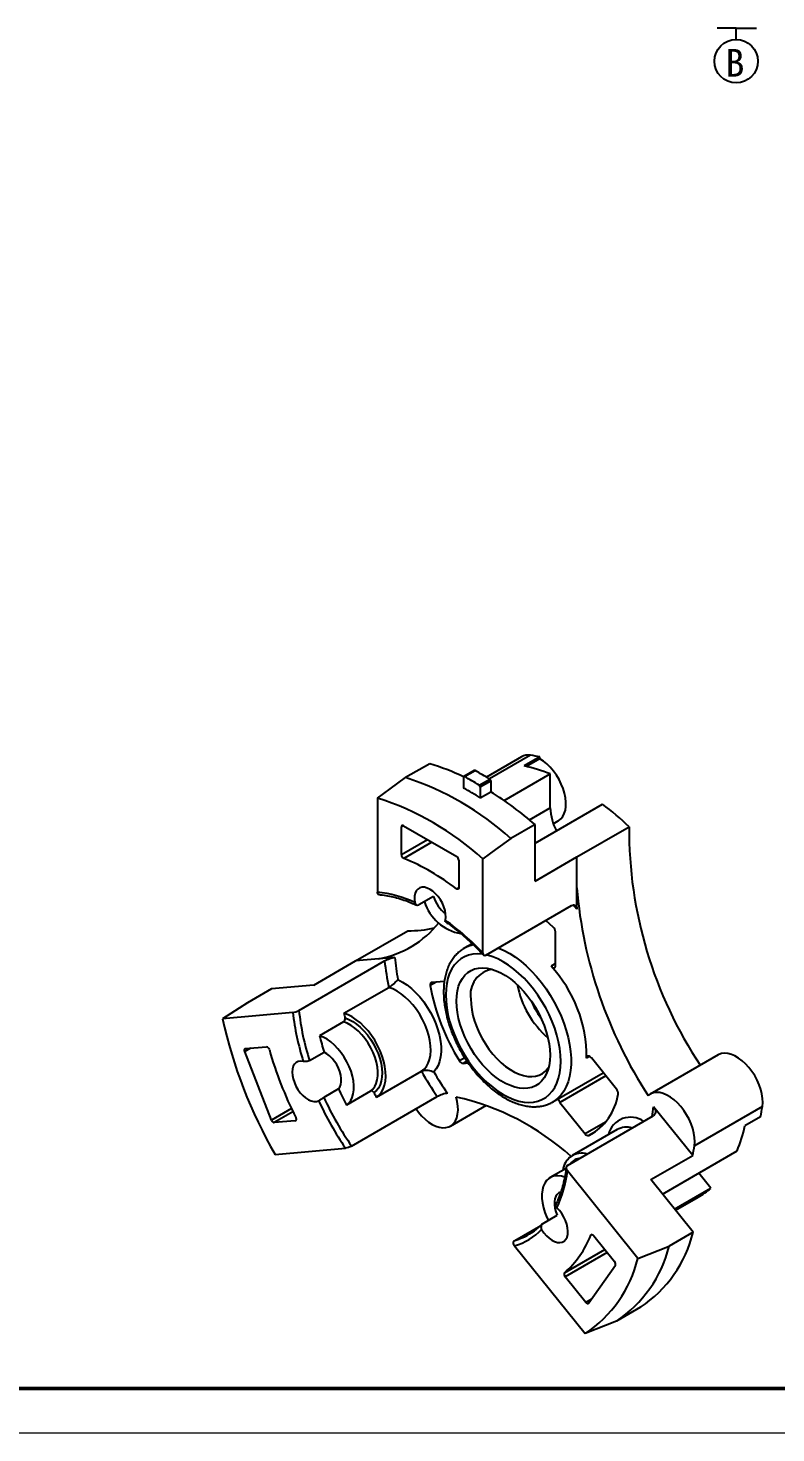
# Model space of a CAD drawing. Header units: millimetres. Extents: x 2517 to 6633, y 792 to 3241.
# Drawn here: x 4087.1 to 4127.6, y 885.2 to 961.2 of the extents above; entities that cross this region are included whole.
import ezdxf

# ---------------------------------------------------------------- set-up
doc = ezdxf.new("R2010")
doc.units = ezdxf.units.MM
for name, color, linetype, lineweight in [('实线', 7, 'Continuous', 25), ('引导线', 6, 'Continuous', 9), ('粗实线', 9, 'Continuous', 50)]:
    doc.layers.add(name, color=color, linetype=linetype, lineweight=lineweight)
doc.styles.get("Standard").update_dxf_attribs({"font": 'simfang.ttf'})

msp = doc.modelspace()

# ---------------------------------------------------------------- linework, layer by layer
at = {"layer": '实线', "color": 1, "ltscale": 0.1}
for p, q in [((4125.4635, 961.1869), (4124.4355, 961.1869)), ((4125.4635, 960.572), (4125.4635, 961.1869)), ((4125.4635, 961.1869), (4126.5589, 961.1869))]:
    msp.add_line(p, q, dxfattribs=at)
at = {"layer": '实线'}
for p, q in [((4113.8366, 921.7436), (4111.9434, 920.6506)), ((4114.3315, 921.8284), (4112.1132, 920.5478)), ((4114.8366, 921.7409), (4113.988, 921.2511)), ((4114.8366, 921.6446), (4114.1091, 921.2246)), ((4114.8366, 921.6446), (4114.8366, 921.7409)), ((4108.8738, 921.3706), (4107.5727, 920.6195)), ((4111.2893, 921.004), (4110.7236, 920.6774)), ((4110.7618, 920.6745), (4111.3275, 921.001)), ((4112.906, 919.376), (4115.4022, 920.817)), ((4115.4022, 918.9817), (4115.4022, 920.817)), ((4110.7071, 920.6408), (4110.7071, 920.0502)), ((4111.5574, 920.2152), (4112.1231, 920.5418)), ((4111.6122, 920.1183), (4112.1778, 920.4449)), ((4111.6122, 920.1183), (4111.6122, 919.5277)), ((4112.1778, 920.4449), (4112.1778, 919.8543)), ((4106.0453, 919.5146), (4106.0453, 914.4255)), ((4111.6122, 919.5277), (4112.1778, 919.8543)), ((4114.2771, 918.3322), (4115.4022, 918.9817)), ((4114.5768, 917.0749), (4118.2307, 919.1842)), ((4107.4544, 918.019), (4107.3412, 917.9536)), ((4107.3412, 916.4539), (4107.3412, 917.9536)), ((4107.4544, 918.019), (4110.3394, 916.3535)), ((4114.5768, 918.0783), (4113.2757, 917.3272)), ((4114.5768, 915.0245), (4114.5768, 918.0783)), ((4115.5664, 918.1234), (4115.8365, 918.2794)), ((4116.8396, 916.3308), (4119.668, 917.9636)), ((4107.3412, 916.4539), (4108.7533, 917.2691)), ((4108.9956, 917.1293), (4107.4716, 916.2495)), ((4111.7484, 911.1332), (4111.7484, 916.2223)), ((4114.5768, 915.0245), (4116.8396, 916.3308)), ((4116.8396, 914.6619), (4116.8396, 916.3308)), ((4110.4525, 916.1575), (4110.4525, 914.6578)), ((4110.3221, 914.604), (4110.4525, 914.6793)), ((4109.0864, 914.1879), (4108.2945, 913.7308)), ((4116.8396, 913.504), (4116.8396, 914.6619)), ((4111.9181, 911.0188), (4116.5567, 913.6966)), ((4104.8654, 910.7004), (4107.6938, 912.3332)), ((4111.1748, 911.6323), (4110.7397, 911.3811)), ((4115.6851, 910.4525), (4115.6851, 912.274)), ((4106.9853, 910.89), (4106.117, 910.8123)), ((4110.7397, 911.3811), (4110.7518, 911.388)), ((4101.797, 908.025), (4106.4356, 910.7028)), ((4102.6027, 909.3942), (4104.8654, 910.7004)), ((4106.117, 910.8123), (4104.8654, 910.7004)), ((4115.6851, 910.5553), (4115.4427, 910.4154)), ((4102.6027, 909.3942), (4100.3125, 909.1894)), ((4109.2271, 909.551), (4108.904, 909.3645)), ((4109.6694, 909.5906), (4108.9849, 909.5294)), ((4100.3125, 909.1894), (4099.0114, 908.4383)), ((4104.2339, 907.8659), (4106.6664, 909.2702)), ((4099.0114, 908.4383), (4097.6514, 907.5715)), ((4101.4681, 907.9128), (4097.6514, 907.5715)), ((4104.2136, 907.403), (4102.9125, 906.652)), ((4099.1768, 905.98), (4098.8676, 905.8015)), ((4100.3101, 902.0836), (4098.8676, 905.8015)), ((4098.909, 905.956), (4100.0337, 906.0566)), ((4102.3717, 905.3037), (4103.1636, 905.7609)), ((4124.4855, 905.6115), (4120.8086, 903.4888)), ((4110.7725, 905.4625), (4110.4828, 905.2952)), ((4110.8916, 905.2764), (4110.682, 905.1554)), ((4110.682, 905.1554), (4110.9601, 905.1803)), ((4117.5266, 905.5347), (4117.3711, 905.445)), ((4118.9912, 903.7529), (4117.6251, 905.4523)), ((4105.9955, 903.3256), (4108.428, 904.7298)), ((4115.5393, 903.067), (4118.2736, 904.6455)), ((4118.413, 904.4722), (4115.9281, 903.0377)), ((4103.9357, 903.7709), (4103.1438, 903.3137)), ((4105.6708, 903.6472), (4104.3697, 902.8961)), ((4104.6485, 900.6755), (4109.2871, 903.3533)), ((4101.3886, 902.7062), (4100.3101, 902.0836)), ((4101.4726, 902.5284), (4100.4646, 901.9466)), ((4109.9959, 901.764), (4111.9416, 902.8872)), ((4115.5547, 903.076), (4115.5393, 903.067)), ((4115.9281, 903.0377), (4117.2941, 901.3383)), ((4123.1107, 900.1677), (4120.9907, 902.8048)), ((4126.882, 902.8156), (4123.205, 900.693)), ((4101.5893, 902.0471), (4100.4646, 901.9466)), ((4101.5893, 902.0471), (4101.6307, 902.071)), ((4116.3362, 899.6317), (4120.9748, 902.3096)), ((4118.3961, 901.9744), (4117.2941, 901.3383)), ((4126.7825, 902.266), (4125.9339, 901.7761)), ((4119.0189, 901.575), (4116.5865, 900.1708)), ((4117.8343, 901.445), (4117.4933, 901.2482)), ((4100.5029, 900.222), (4104.3196, 900.5633)), ((4121.4747, 898.0817), (4125.5136, 900.4133)), ((4116.2577, 899.4729), (4115.3922, 898.9734)), ((4120.8479, 898.8614), (4123.1107, 900.1677)), ((4120.1423, 894.5878), (4116.3257, 899.3357)), ((4123.1381, 896.0124), (4120.8479, 898.8614)), ((4124.0993, 898.4011), (4123.4428, 899.2179)), ((4122.1312, 897.265), (4124.0993, 898.4011)), ((4122.1816, 897.2023), (4123.4159, 897.9149)), ((4114.9894, 896.4754), (4115.7813, 896.9325)), ((4113.4846, 895.5745), (4114.8891, 896.3853)), ((4117.6625, 895.8883), (4117.598, 895.8511)), ((4117.76, 895.8234), (4118.8848, 894.4243)), ((4123.1381, 896.0124), (4121.8371, 895.2613)), ((4113.4742, 895.2785), (4117.2908, 890.5306)), ((4116.1728, 893.8232), (4118.3551, 895.0831)), ((4118.4822, 894.925), (4116.2044, 893.61)), ((4120.1423, 894.5878), (4121.8371, 895.2613)), ((4118.9262, 894.2219), (4117.4837, 892.1695)), ((4117.3291, 892.2109), (4116.2044, 893.61)), ((4117.6382, 892.3893), (4117.3291, 892.2109)), ((4120.2866, 891.9552), (4118.9855, 891.2041)), ((4118.9855, 891.2041), (4117.2908, 890.5306))]:
    msp.add_line(p, q, dxfattribs=at)
at = {"layer": '实线', "flags": 128}
for points in [[(4115.8365, 918.2794), (4115.853, 918.2892), (4115.9783, 918.3886), (4116.082, 918.5188), (4116.1621, 918.6771), (4116.2172, 918.8607), (4116.2462, 919.066), (4116.2485, 919.2893), (4116.2241, 919.5261), (4116.1735, 919.7722), (4116.0976, 920.0228), (4115.9978, 920.2732), (4115.8761, 920.5186), (4115.7347, 920.7544), (4115.5764, 920.9762), (4115.404, 921.1798), (4115.2209, 921.3612), (4115.0306, 921.5171), (4114.8366, 921.6446)], [(4106.0453, 919.5146), (4106.7413, 920.0181), (4107.5727, 920.6195)], [(4113.2757, 917.3272), (4112.4444, 916.7258), (4111.7484, 916.2223)], [(4109.7245, 912.8995), (4109.7446, 913.0618), (4109.7375, 913.2411), (4109.7035, 913.4318), (4109.6436, 913.6277), (4109.5598, 913.8224), (4109.4547, 914.0098), (4109.3317, 914.1839), (4109.1947, 914.339), (4109.0482, 914.4702), (4108.8969, 914.5733), (4108.7455, 914.645), (4108.599, 914.6829), (4108.4621, 914.6859), (4108.3391, 914.6538), (4108.234, 914.5878), (4108.1501, 914.4898), (4108.0902, 914.3631), (4108.0562, 914.2118), (4108.0491, 914.0405), (4108.0693, 913.855)], [(4110.4525, 914.6578), (4110.4499, 914.6314), (4110.4422, 914.6092), (4110.4297, 914.5923), (4110.413, 914.5814), (4110.3929, 914.5771), (4110.3704, 914.5796), (4110.3464, 914.5887), (4110.3221, 914.604)], [(4116.8396, 913.504), (4116.7278, 913.6243), (4116.627, 913.7307)], [(4115.5669, 912.529), (4115.1804, 912.8754), (4115.1617, 912.8913)], [(4111.7602, 911.056), (4111.7327, 911.0597), (4111.4699, 911.0775), (4111.2188, 911.0609), (4110.9817, 911.0102), (4110.7606, 910.9259), (4110.5574, 910.8085), (4110.3738, 910.6592), (4110.2114, 910.4792), (4110.0716, 910.27), (4109.9555, 910.0334), (4109.8642, 909.7715), (4109.7984, 909.4864), (4109.7587, 909.1807), (4109.7454, 908.8569)], [(4109.7454, 908.8569), (4109.7587, 908.5177), (4109.7984, 908.1661), (4109.8642, 907.8051), (4109.9555, 907.4377), (4110.0716, 907.0671), (4110.2114, 906.6965), (4110.3738, 906.3289), (4110.5574, 905.9676), (4110.7606, 905.6157), (4110.9817, 905.276), (4111.2188, 904.9516), (4111.4699, 904.6452), (4111.7327, 904.3594), (4112.0052, 904.0967), (4112.285, 903.8592), (4112.5696, 903.649), (4112.8567, 903.468), (4113.1437, 903.3176), (4113.4284, 903.1991), (4113.7081, 903.1136), (4113.9806, 903.0618), (4114.2435, 903.044), (4114.4945, 903.0606), (4114.7316, 903.1113), (4114.9527, 903.1956), (4115.1559, 903.313), (4115.3395, 903.4623), (4115.5019, 903.6423), (4115.6418, 903.8515), (4115.7578, 904.0881), (4115.8492, 904.35), (4115.915, 904.6351), (4115.9547, 904.9408), (4115.9679, 905.2647), (4115.9547, 905.6038), (4115.915, 905.9554), (4115.8492, 906.3164), (4115.7578, 906.6838), (4115.6418, 907.0544), (4115.5019, 907.425), (4115.3395, 907.7926), (4115.1559, 908.1539), (4114.9527, 908.5058), (4114.7316, 908.8455), (4114.4945, 909.1699), (4114.2435, 909.4763), (4113.9806, 909.7621), (4113.7081, 910.0249), (4113.4284, 910.2623), (4113.1437, 910.4725), (4112.8567, 910.6535), (4112.5696, 910.8039), (4112.285, 910.9224), (4112.0052, 911.0079), (4111.9297, 911.0255)], [(4112.5923, 911.408), (4112.616, 911.3988), (4112.9144, 911.2648), (4113.2146, 911.0991), (4113.5142, 910.9032), (4113.8109, 910.6784), (4114.1023, 910.4266), (4114.3862, 910.1498), (4114.6603, 909.85), (4114.9225, 909.5297), (4115.1708, 909.1914), (4115.4032, 908.8377), (4115.6178, 908.4713), (4115.8131, 908.0952), (4115.9874, 907.7122), (4116.1395, 907.3254), (4116.268, 906.9379), (4116.3721, 906.5526), (4116.4509, 906.1725), (4116.5038, 905.8006), (4116.5303, 905.4399), (4116.5303, 905.0932), (4116.5038, 904.7631), (4116.4509, 904.4523), (4116.3721, 904.1632), (4116.268, 903.8981), (4116.1395, 903.659), (4115.9874, 903.4477), (4115.8131, 903.2661), (4115.6178, 903.1154), (4115.5547, 903.076)], [(4110.3252, 908.5221), (4110.3382, 908.8104), (4110.377, 909.0807), (4110.4413, 909.3302), (4110.5304, 909.5565), (4110.6433, 909.7571), (4110.7789, 909.9301), (4110.9359, 910.0737), (4111.1126, 910.1863), (4111.3072, 910.2669), (4111.5176, 910.3145), (4111.7418, 910.3288), (4111.9775, 910.3096), (4112.2222, 910.257), (4112.4733, 910.1716), (4112.7284, 910.0542), (4112.9849, 909.9062), (4113.24, 909.729), (4113.4912, 909.5244), (4113.7358, 909.2945), (4113.9715, 909.0417), (4114.1957, 908.7685), (4114.4062, 908.4779), (4114.6007, 908.1726), (4114.7774, 907.856), (4114.9344, 907.5313), (4115.07, 907.2017), (4115.183, 906.8706), (4115.272, 906.5415), (4115.3363, 906.2177), (4115.3751, 905.9026), (4115.3881, 905.5994), (4115.3751, 905.3111), (4115.3363, 905.0409), (4115.272, 904.7913), (4115.183, 904.565), (4115.07, 904.3644), (4114.9344, 904.1914), (4114.7774, 904.0478), (4114.6007, 903.9352), (4114.4062, 903.8546), (4114.1957, 903.807), (4113.9715, 903.7927), (4113.7358, 903.812), (4113.4912, 903.8646), (4113.24, 903.95), (4112.9849, 904.0673), (4112.7284, 904.2153), (4112.4733, 904.3925), (4112.2222, 904.5972), (4111.9775, 904.827), (4111.7418, 905.0799), (4111.5176, 905.353), (4111.3072, 905.6437), (4111.1126, 905.9489), (4110.9359, 906.2655), (4110.7789, 906.5903), (4110.6433, 906.9199), (4110.5304, 907.2509), (4110.4413, 907.58), (4110.377, 907.9038), (4110.3382, 908.2189), (4110.3252, 908.5221)], [(4115.4427, 910.4154), (4115.4831, 910.3766), (4115.5256, 910.3489), (4115.5675, 910.3338), (4115.6061, 910.3324), (4115.639, 910.3448), (4115.664, 910.3701), (4115.6797, 910.4067), (4115.6851, 910.4525)], [(4107.1556, 909.6854), (4107.3993, 909.5576), (4107.6426, 909.3977), (4107.8824, 909.2076), (4108.1155, 908.99), (4108.3388, 908.7477), (4108.5493, 908.4839), (4108.7443, 908.2021), (4108.9212, 907.906), (4109.0776, 907.5995), (4109.2115, 907.2868), (4109.3211, 906.9719), (4109.405, 906.6589), (4109.4621, 906.3521), (4109.4915, 906.0555), (4109.4929, 905.773), (4109.4663, 905.5084), (4109.4121, 905.2651), (4109.3309, 905.0463), (4109.2238, 904.855), (4109.0923, 904.6937)], [(4108.9849, 909.5294), (4108.9629, 909.5246), (4108.9435, 909.5145), (4108.9272, 909.4993), (4108.9145, 909.4795), (4108.9057, 909.4554), (4108.9009, 909.4278), (4108.9003, 909.3972), (4108.904, 909.3645)], [(4108.428, 904.7298), (4108.5716, 904.8454), (4108.6933, 904.9925), (4108.7912, 905.1687), (4108.8639, 905.3716), (4108.9102, 905.598), (4108.9295, 905.8447), (4108.9215, 906.1079), (4108.8863, 906.3838), (4108.8244, 906.6682), (4108.7368, 906.957), (4108.6248, 907.2457), (4108.4899, 907.5303), (4108.3343, 907.8063), (4108.1603, 908.0697), (4107.9704, 908.3167), (4107.7674, 908.5435), (4107.5543, 908.7467), (4107.3344, 908.9234), (4107.1109, 909.071), (4106.8871, 909.1871), (4106.6664, 909.2702)], [(4111.098, 908.6417), (4111.1111, 908.3533), (4111.1505, 908.0531), (4111.2157, 907.7446), (4111.3058, 907.4314), (4111.4198, 907.1172), (4111.5565, 906.8056), (4111.7141, 906.5003), (4111.8909, 906.2049), (4112.0847, 905.9229), (4112.2933, 905.6575), (4112.5143, 905.4119), (4112.745, 905.1889), (4112.9828, 904.9912), (4113.2248, 904.8211), (4113.4683, 904.6805), (4113.7103, 904.5712), (4113.9481, 904.4943), (4114.1789, 904.4509), (4114.3998, 904.4414), (4114.6084, 904.4659), (4114.8023, 904.5242), (4114.979, 904.6155), (4115.1367, 904.7388), (4115.2733, 904.8926), (4115.318, 904.9566)], [(4105.9955, 903.3256), (4106.1392, 903.4412), (4106.2609, 903.5883), (4106.3588, 903.7645), (4106.4314, 903.9674), (4106.4777, 904.1938), (4106.497, 904.4405), (4106.489, 904.7037), (4106.4538, 904.9796), (4106.392, 905.264), (4106.3044, 905.5527), (4106.1923, 905.8415), (4106.0575, 906.126), (4105.9019, 906.4021), (4105.7278, 906.6655), (4105.5379, 906.9125), (4105.3349, 907.1393), (4105.1219, 907.3425), (4104.902, 907.5192), (4104.6785, 907.6667), (4104.4547, 907.7829), (4104.2339, 907.8659)], [(4105.6708, 903.6472), (4105.7982, 903.757), (4105.9033, 903.8974), (4105.9844, 904.0662), (4106.0399, 904.2602), (4106.0689, 904.476), (4106.0709, 904.7098), (4106.0458, 904.9575), (4105.9941, 905.2146), (4105.9166, 905.4766), (4105.8149, 905.7388), (4105.6906, 905.9966), (4105.5461, 906.2454), (4105.3837, 906.4808), (4105.2065, 906.6986), (4105.0176, 906.895), (4104.8203, 907.0664), (4104.6182, 907.2098), (4104.4147, 907.3227), (4104.2136, 907.403)], [(4104.2915, 907.6134), (4104.4975, 907.5335), (4104.7061, 907.4215), (4104.9139, 907.2793), (4105.1176, 907.1092), (4105.3139, 906.9139), (4105.4996, 906.6967), (4105.6717, 906.4609), (4105.8274, 906.2105), (4105.9642, 905.9495), (4106.0798, 905.6821), (4106.1725, 905.4126), (4106.2406, 905.1454), (4106.2832, 904.8849), (4106.2994, 904.6352), (4106.2891, 904.4004), (4106.2525, 904.1843), (4106.19, 903.9904), (4106.1027, 903.8218), (4105.9921, 903.6813), (4105.8599, 903.5711)], [(4104.3697, 902.8961), (4104.4971, 903.0059), (4104.6022, 903.1463), (4104.6833, 903.3151), (4104.7388, 903.5091), (4104.7678, 903.7249), (4104.7698, 903.9587), (4104.7447, 904.2064), (4104.693, 904.4635), (4104.6156, 904.7255), (4104.5138, 904.9877), (4104.3896, 905.2455), (4104.245, 905.4943), (4104.0827, 905.7297), (4103.9055, 905.9475), (4103.7165, 906.1439), (4103.5192, 906.3153), (4103.3171, 906.4587), (4103.1136, 906.5716), (4102.9125, 906.652)], [(4098.8676, 905.8015), (4098.8584, 905.8301), (4098.8534, 905.8579), (4098.8526, 905.884), (4098.8563, 905.9071), (4098.8641, 905.9266), (4098.8758, 905.9416), (4098.8909, 905.9515), (4098.909, 905.956)], [(4103.9357, 903.7709), (4104.0113, 903.8756), (4104.0632, 904.007), (4104.0899, 904.1609), (4104.0905, 904.3326), (4104.065, 904.5169), (4104.0142, 904.708), (4103.9397, 904.9001), (4103.8437, 905.0872), (4103.7293, 905.2635), (4103.5999, 905.4236), (4103.4596, 905.5626), (4103.3127, 905.6762), (4103.1636, 905.7609)], [(4117.6251, 905.4523), (4117.5858, 905.494), (4117.5437, 905.5255), (4117.5013, 905.5448), (4117.4614, 905.5506), (4117.4265, 905.5426), (4117.3987, 905.5213), (4117.3798, 905.4881), (4117.3711, 905.445)], [(4126.882, 902.8156), (4126.8994, 903.0293), (4126.89, 903.259), (4126.8541, 903.5004), (4126.7923, 903.749), (4126.7058, 904.0001), (4126.5962, 904.2489), (4126.4657, 904.4907), (4126.3165, 904.721), (4126.1517, 904.9353), (4125.9743, 905.1297), (4125.7876, 905.3004), (4125.5952, 905.4442), (4125.4007, 905.5585), (4125.2078, 905.641), (4125.0202, 905.6902), (4124.8414, 905.7051), (4124.6747, 905.6855), (4124.5234, 905.6318), (4124.4855, 905.6115)], [(4102.0316, 905.2645), (4101.8911, 905.2788), (4101.7632, 905.2579), (4101.6519, 905.2026), (4101.5609, 905.1146), (4101.4931, 904.9967), (4101.4506, 904.8528), (4101.4348, 904.6874), (4101.4462, 904.5058), (4101.4845, 904.3139), (4101.5484, 904.1178), (4101.6359, 903.9238), (4101.7441, 903.7381), (4101.8696, 903.5667), (4102.0084, 903.4151), (4102.156, 903.2882), (4102.3077, 903.1899), (4102.4586, 903.1235), (4102.6038, 903.0912), (4102.7388, 903.0938), (4102.8592, 903.1314)], [(4108.1396, 902.6909), (4108.2644, 902.5208), (4108.4383, 902.3173), (4108.6228, 902.1364), (4108.8144, 901.9814), (4109.0095, 901.8553), (4109.2043, 901.7606), (4109.3952, 901.699), (4109.5784, 901.6717), (4109.7505, 901.6793), (4109.9082, 901.7215), (4110.0485, 901.7977), (4110.1687, 901.9063), (4110.2665, 902.0453), (4110.34, 902.2119), (4110.3878, 902.4031), (4110.4091, 902.6152), (4110.4034, 902.8441), (4110.3708, 903.0854), (4110.3119, 903.3346)], [(4123.205, 900.693), (4123.2224, 900.9077), (4123.2128, 901.1387), (4123.1764, 901.3814), (4123.1139, 901.6313), (4123.0264, 901.8836), (4122.9157, 902.1335), (4122.7838, 902.3762), (4122.6334, 902.6071), (4122.4671, 902.8217), (4122.2883, 903.016), (4122.1003, 903.1862), (4121.9067, 903.3292), (4121.7113, 903.4421), (4121.5177, 903.5228), (4121.3297, 903.5698), (4121.1508, 903.5822), (4120.9845, 903.5597), (4120.8339, 903.5027), (4120.7019, 903.4125)], [(4101.621, 902.2238), (4101.6341, 902.1926), (4101.6425, 902.1614), (4101.6458, 902.1316), (4101.644, 902.1047), (4101.6369, 902.0818), (4101.6251, 902.0641), (4101.609, 902.0524), (4101.5893, 902.0471)], [(4116.1782, 899.0031), (4116.0005, 899.0525), (4115.8116, 899.0743), (4115.6344, 899.0611), (4115.4721, 899.0131), (4115.3275, 898.9312), (4115.2032, 898.8169), (4115.1015, 898.6721), (4115.0241, 898.4995), (4114.9724, 898.3021), (4114.9473, 898.0834), (4114.9493, 897.8473), (4114.9783, 897.598), (4115.0338, 897.3399), (4115.1148, 897.0776), (4115.22, 896.8157), (4115.2976, 896.6533)], [(4115.9689, 898.1821), (4115.8734, 898.1426), (4115.7774, 898.0663), (4115.7029, 897.9603), (4115.6521, 897.8278), (4115.6266, 897.673), (4115.6272, 897.5005), (4115.6539, 897.3158), (4115.7058, 897.1245), (4115.7813, 896.9325)], [(4114.9345, 896.1605), (4115.0549, 895.9839), (4115.1899, 895.8254), (4115.3352, 895.69), (4115.4861, 895.5822), (4115.6377, 895.5053), (4115.7853, 895.4618), (4115.9241, 895.4532), (4116.0497, 895.4797), (4116.1579, 895.5404), (4116.2453, 895.6334), (4116.3092, 895.7557), (4116.3475, 895.9035), (4116.3589, 896.0718), (4116.3431, 896.2555), (4116.3007, 896.4485), (4116.2328, 896.6447), (4116.1418, 896.8378), (4116.0306, 897.0215), (4115.9026, 897.1901), (4115.7621, 897.338)], [(4117.598, 895.8511), (4117.6092, 895.8696), (4117.6248, 895.8822), (4117.644, 895.8884), (4117.6659, 895.8878), (4117.6896, 895.8806), (4117.7139, 895.867), (4117.7378, 895.8476), (4117.76, 895.8234)], [(4113.4846, 895.5745), (4113.6965, 895.6444), (4113.7238, 895.6544)], [(4117.4837, 892.1695), (4117.4708, 892.1561), (4117.4546, 892.1479), (4117.4357, 892.1453), (4117.415, 892.1483), (4117.3931, 892.1567), (4117.3709, 892.1703), (4117.3493, 892.1886), (4117.3291, 892.2109)]]:
    msp.add_lwpolyline(points, dxfattribs=at)
at = {"layer": '实线', "color": 1, "ltscale": 0.1}
msp.add_circle((4125.4635, 959.3939), 1.1781, dxfattribs=at)
at = {"layer": '实线'}
for centre, radius, start, end in [((4114.2044, 921.0843), 0.7549, 80.308806, 119.152196), ((4113.3714, 914.787), 7.1066, 78.101633, 82.235324), ((4105.4273, 909.7148), 12.1547, 64.236281, 73.527851), ((4111.3058, 920.9685), 0.0391, 56.253956, 114.910971), ((4103.4346, 906.41), 16.5891, 58.416096, 61.58928), ((4112.1988, 912.9008), 8.5398, 67.968659, 77.906247), ((4102.7378, 905.6587), 15.7226, 47.914547, 72.09083), ((4110.7412, 920.6466), 0.0347, 53.553013, 189.629588), ((4103.2475, 906.0833), 15.8342, 58.111527, 61.89385), ((4102.8689, 906.0834), 16.5891, 58.416096, 61.58928), ((4111.4888, 920.1125), 0.1235, 2.688256, 56.254104), ((4112.0545, 920.4391), 0.1235, 2.688256, 56.254104), ((4101.3393, 904.777), 15.4708, 47.714706, 72.290671), ((4101.9849, 903.5778), 19.2047, 49.02968, 57.943734), ((4118.2382, 919.0736), 2.8374, 181.854317, 207.986521), ((4108.0824, 905.7778), 16.8143, 46.446502, 52.875443), ((4107.4102, 917.9648), 0.0699, 50.796715, 189.214037), ((4142.685, 917.8087), 23.0176, 179.61454, 213.676948), ((4107.5797, 916.4623), 0.2386, 182.008806, 243.069052), ((4102.7486, 904.7766), 12.4071, 52.380587, 67.624789), ((4110.2069, 916.1464), 0.2459, 2.605478, 57.394522), ((4105.2837, 907.8479), 6.6216, 65.12241, 83.394939), ((4110.9211, 914.7643), 1.9231, 197.440526, 231.979719), ((4140.9496, 916.652), 24.1921, 184.718632, 213.179817), ((4111.0056, 914.6718), 2.5365, 197.694579, 259.614107), ((4105.1066, 916.1963), 5.4779, 280.628859, 321.126141), ((4107.7592, 918.643), 6.3101, 269.406895, 282.579819), ((4101.7371, 901.7043), 13.7525, 43.283757, 54.493205), ((4115.3097, 912.2548), 0.3759, 2.920513, 46.828843), ((4118.8479, 911.9523), 11.91, 185.117429, 190.972458), ((4111.5647, 909.9421), 1.6587, 101.010605, 119.347234), ((4119.1437, 912.0148), 12.7757, 185.894325, 192.405874), ((4112.4732, 908.8665), 1.3935, 98.577956, 189.287317), ((4110.1216, 905.4915), 7.2497, 359.632045, 42.779315), ((4120.3994, 911.4837), 11.6891, 190.445122, 211.966237), ((4118.6832, 910.4243), 5.1709, 191.256099, 228.738525), ((4115.4599, 909.5061), 14.0822, 186.49644, 197.529825), ((4115.4458, 909.486), 13.7268, 186.10978, 197.739085), ((4118.0144, 910.8742), 14.105, 192.314302, 193.366216), ((4118.1525, 910.118), 4.1043, 202.628514, 217.366109), ((4123.4283, 913.3447), 26.4155, 192.62409, 209.78727), ((4117.5701, 910.3016), 15.1051, 193.981859, 197.494033), ((4100.0002, 905.8605), 0.199, 10.637988, 80.300514), ((4120.6367, 911.7149), 21.2528, 195.886869, 206.524491), ((4110.7069, 905.4027), 0.2486, 205.618535, 264.234419), ((4123.9912, 913.4875), 17.858, 209.367215, 214.575028), ((4123.8252, 913.3886), 17.1073, 210.547722, 215.146365), ((4119.3593, 910.8143), 17.8663, 204.82342, 214.575025), ((4120.0241, 911.2082), 17.7243, 204.810296, 207.967255), ((4121.6149, 912.1171), 17.9236, 208.476599, 209.373224), ((4107.2289, 889.752), 13.9281, 48.158149, 77.211331), ((4116.0453, 903.9439), 3.06, 298.241894, 351.556763), ((4118.7373, 903.5315), 0.3368, 353.701981, 41.090201), ((4119.4338, 910.8573), 18.2868, 204.991539, 214.258012), ((4116.2181, 903.277), 0.3761, 185.243413, 219.533453), ((4113.5582, 903.5276), 7.4676, 350.368618, 354.445554), ((4117.7874, 904.1782), 9.1961, 347.998081, 351.479035), ((4100.493, 902.1342), 0.1898, 195.473502, 261.399333), ((4119.746, 901.0133), 1.2281, 54.445736, 166.198567), ((4118.4412, 903.341), 7.6544, 337.512053, 348.202866), ((4117.4557, 901.4304), 0.186, 209.669441, 281.64145), ((4119.5163, 900.6496), 1.0506, 72.395046, 118.257064), ((4117.1024, 899.2664), 1.0251, 73.030365, 174.084611), ((4114.0903, 902.059), 9.2165, 348.158208, 351.476511), ((4117.1255, 899.2371), 0.7979, 97.372238, 142.622386), ((4109.9943, 900.0435), 6.3708, 334.870552, 353.621219), ((4121.191, 901.7652), 4.447, 300.021822, 310.844876), ((4112.4094, 898.6914), 3.5751, 287.326868, 314.934726), ((4112.507, 898.9134), 3.4787, 290.473628, 310.848683), ((4112.621, 897.8343), 5.3576, 311.524746, 338.273911), ((4116.4344, 897.6933), 6.9113, 303.874937, 345.92372), ((4115.1333, 896.9422), 6.9113, 303.874937, 345.92372), ((4113.5302, 896.2044), 6.8069, 303.536911, 346.261746), ((4118.7494, 894.2911), 0.1898, 338.605442, 44.523873), ((4116.3217, 893.7364), 0.1724, 149.742345, 227.129613)]:
    msp.add_arc(centre, radius, start, end, dxfattribs=at)
for points, knots in [([(4106.1362, 914.2928), (4106.129, 914.2928), (4106.1052, 914.2929), (4106.0749, 914.3181), (4106.0497, 914.3629), (4106.0468, 914.4053), (4106.0453, 914.4255)], [0, 0, 0, 0, 0.1241954, 0.4109374, 0.7191808, 1, 1, 1, 1]), ([(4106.116, 914.2917), (4106.1807, 914.2853), (4106.3699, 914.2666), (4106.6908, 914.2132), (4107.0803, 914.1217), (4107.4766, 914.0002), (4107.8384, 913.8667), (4108.069, 913.7649), (4108.1643, 913.7228)], [0, 0, 0, 0, 0.0997837, 0.2916211, 0.4831483, 0.6743604, 0.8653626, 1, 1, 1, 1]), ([(4108.0693, 913.855), (4108.0793, 913.7982), (4108.1114, 913.7521), (4108.1965, 913.705), (4108.2491, 913.7046), (4108.2945, 913.7308)], [0, 0, 0, 0, 0.5, 0.5, 1, 1, 1, 1]), ([(4116.5567, 913.6966), (4116.6349, 913.7417), (4116.7101, 913.7425), (4116.812, 913.6676), (4116.8396, 913.5941), (4116.8396, 913.504)], [0, 0, 0, 0, 0.5, 0.5, 1, 1, 1, 1]), ([(4109.7373, 912.8183), (4109.7335, 912.8201), (4109.7209, 912.826), (4109.7171, 912.8546), (4109.7223, 912.8862), (4109.7245, 912.8995)], [0, 0, 0, 0, 0.2000813, 0.6648785, 1, 1, 1, 1]), ([(4109.7353, 912.8153), (4109.797, 912.7716), (4109.9949, 912.6314), (4110.3271, 912.376), (4110.7295, 912.0417), (4111.1266, 911.6834), (4111.4782, 911.3435), (4111.6942, 911.1169), (4111.7828, 911.0239)], [0, 0, 0, 0, 0.0880486, 0.2821607, 0.4763475, 0.6705962, 0.8649062, 1, 1, 1, 1]), ([(4106.4356, 910.7028), (4106.5138, 910.748), (4106.6209, 910.7942), (4106.8231, 910.862), (4106.9178, 910.8839), (4106.9853, 910.89)], [0, 0, 0, 0, 0.5, 0.5, 1, 1, 1, 1]), ([(4110.7555, 911.386), (4110.7331, 911.3745), (4110.637, 911.3251), (4110.4841, 911.2088), (4110.2996, 911.0385), (4110.1366, 910.8408), (4109.9942, 910.6194), (4109.8737, 910.3742), (4109.7759, 910.1066), (4109.7017, 909.8183), (4109.6522, 909.5111), (4109.6307, 909.2426), (4109.6289, 909.0757), (4109.6282, 909.0201)], [0, 0, 0, 0, 0.0299428, 0.1285469, 0.2271269, 0.3262719, 0.4265054, 0.5281412, 0.6312446, 0.7356548, 0.8410646, 0.9471235, 1, 1, 1, 1]), ([(4111.7484, 911.1332), (4111.7484, 911.0792), (4111.7649, 911.0359), (4111.8265, 910.9911), (4111.8713, 910.9918), (4111.9181, 911.0188)], [0, 0, 0, 0, 0.5, 0.5, 1, 1, 1, 1]), ([(4106.6664, 909.2702), (4106.7106, 909.2957), (4106.7608, 909.3308), (4106.8584, 909.4067), (4106.9053, 909.4466), (4107.0354, 909.5625), (4107.1057, 909.6319), (4107.1556, 909.6854)], [0, 0, 0, 0, 0.25, 0.25, 0.5, 0.5, 1, 1, 1, 1]), ([(4109.6282, 909.0201), (4109.6289, 908.96), (4109.631, 908.7868), (4109.6535, 908.4923), (4109.7033, 908.1359), (4109.7771, 907.7736), (4109.874, 907.4082), (4109.993, 907.0418), (4110.1333, 906.677), (4110.2938, 906.3161), (4110.4735, 905.9614), (4110.671, 905.6152), (4110.8851, 905.2798), (4111.1145, 904.9575), (4111.3576, 904.6504), (4111.6129, 904.3605), (4111.8789, 904.0898), (4112.154, 903.8402), (4112.4367, 903.6136), (4112.7252, 903.4115), (4113.018, 903.2357), (4113.3132, 903.0878), (4113.6089, 902.9692), (4113.903, 902.8814), (4114.1929, 902.8256), (4114.476, 902.8025), (4114.7495, 902.8124), (4115.011, 902.8542), (4115.2566, 902.9294), (4115.4387, 903.0056), (4115.5322, 903.0658), (4115.5554, 903.0806)], [0, 0, 0, 0, 0.01928245, 0.05552613, 0.09173032, 0.12788824, 0.1639934, 0.20004802, 0.23605938, 0.27203756, 0.3079942, 0.34394169, 0.37989286, 0.41585686, 0.45184643, 0.48787476, 0.52395465, 0.56009796, 0.59631436, 0.63260925, 0.66898022, 0.70541175, 0.74185827, 0.77823543, 0.81443248, 0.85031289, 0.88574236, 0.9206316, 0.95497491, 0.98886392, 1, 1, 1, 1]), ([(4101.4681, 907.9128), (4101.5085, 907.9164), (4101.5647, 907.9295), (4101.6865, 907.9705), (4101.7502, 907.998), (4101.797, 908.025)], [0, 0, 0, 0, 0.5, 0.5, 1, 1, 1, 1]), ([(4104.2136, 907.403), (4104.2436, 907.4203), (4104.2689, 907.4531), (4104.2974, 907.5307), (4104.3005, 907.5753), (4104.2915, 907.6134)], [0, 0, 0, 0, 0.5, 0.5, 1, 1, 1, 1]), ([(4102.3717, 905.3037), (4102.3263, 905.2775), (4102.2625, 905.2619), (4102.1368, 905.2512), (4102.0749, 905.255), (4102.0316, 905.2645)], [0, 0, 0, 0, 0.5, 0.5, 1, 1, 1, 1]), ([(4108.428, 904.7298), (4108.4722, 904.7554), (4108.5297, 904.7715), (4108.6511, 904.7863), (4108.7138, 904.7854), (4108.896, 904.7669), (4109.0056, 904.735), (4109.0923, 904.6937)], [0, 0, 0, 0, 0.25, 0.25, 0.5, 0.5, 1, 1, 1, 1]), ([(4102.8592, 903.1314), (4102.8925, 903.1477), (4102.9405, 903.1793), (4103.0432, 903.2496), (4103.0984, 903.2875), (4103.1438, 903.3137)], [0, 0, 0, 0, 0.5, 0.5, 1, 1, 1, 1]), ([(4105.8599, 903.5711), (4105.8397, 903.6083), (4105.8079, 903.6377), (4105.7383, 903.6659), (4105.7008, 903.6645), (4105.6708, 903.6472)], [0, 0, 0, 0, 0.5, 0.5, 1, 1, 1, 1]), ([(4109.8369, 903.5405), (4109.7692, 903.5344), (4109.6758, 903.5129), (4109.4719, 903.4445), (4109.3654, 903.3985), (4109.2871, 903.3533)], [0, 0, 0, 0, 0.5, 0.5, 1, 1, 1, 1]), ([(4120.9907, 902.8048), (4121.0584, 902.7207), (4121.0977, 902.6225), (4121.0962, 902.4373), (4121.0531, 902.3548), (4120.9748, 902.3096)], [0, 0, 0, 0, 0.5, 0.5, 1, 1, 1, 1]), ([(4104.6485, 900.6755), (4104.6018, 900.6485), (4104.5378, 900.6209), (4104.4168, 900.5802), (4104.36, 900.5669), (4104.3196, 900.5633)], [0, 0, 0, 0, 0.5, 0.5, 1, 1, 1, 1]), ([(4116.2635, 899.519), (4116.2555, 899.4537), (4116.2297, 899.2432), (4116.1694, 898.9007), (4116.0751, 898.4994), (4115.9584, 898.1194), (4115.8319, 897.786), (4115.7376, 897.5877), (4115.6963, 897.5009)], [0, 0, 0, 0, 0.0859612, 0.2770499, 0.4681766, 0.6594255, 0.8508853, 1, 1, 1, 1]), ([(4116.3362, 899.6317), (4116.2894, 899.6048), (4116.2635, 899.5551), (4116.262, 899.4454), (4116.2853, 899.3859), (4116.3257, 899.3357)], [0, 0, 0, 0, 0.5, 0.5, 1, 1, 1, 1]), ([(4115.7621, 897.338), (4115.7453, 897.3561), (4115.7117, 897.3922), (4115.6917, 897.4497), (4115.6895, 897.4921), (4115.7035, 897.5114), (4115.7063, 897.5152)], [0, 0, 0, 0, 0.3065745, 0.6128923, 0.9251145, 1, 1, 1, 1]), ([(4114.9634, 896.4571), (4114.9229, 896.4162), (4114.8564, 896.349), (4114.7842, 896.2906), (4114.756, 896.2677)], [0, 0, 0, 0, 0.6082821, 1, 1, 1, 1]), ([(4114.9894, 896.4754), (4114.944, 896.4492), (4114.9114, 896.3983), (4114.8899, 896.2812), (4114.9012, 896.2152), (4114.9345, 896.1605)], [0, 0, 0, 0, 0.5, 0.5, 1, 1, 1, 1]), ([(4113.4742, 895.2785), (4113.4337, 895.3288), (4113.4105, 895.3877), (4113.4119, 895.4982), (4113.4378, 895.5475), (4113.4846, 895.5745)], [0, 0, 0, 0, 0.5, 0.5, 1, 1, 1, 1])]:
    msp.add_open_spline(points, degree=3, knots=knots, dxfattribs=at)
at = {"layer": '引导线'}
msp.add_line((4032.1107, 885.1546), (4233.7268, 885.1546), dxfattribs=at)
at = {"layer": '粗实线'}
msp.add_line((4044.1116, 887.5548), (4231.3266, 887.5548), dxfattribs=at)

# ---------------------------------------------------------------- texts
at = {"layer": '实线', "color": 1, "insert": (4125.4009, 959.3096), "char_height": 1.5, "width": 2.977465, "attachment_point": 5}
msp.add_mtext('B', dxfattribs=at)

doc.saveas('drawing.dxf')
